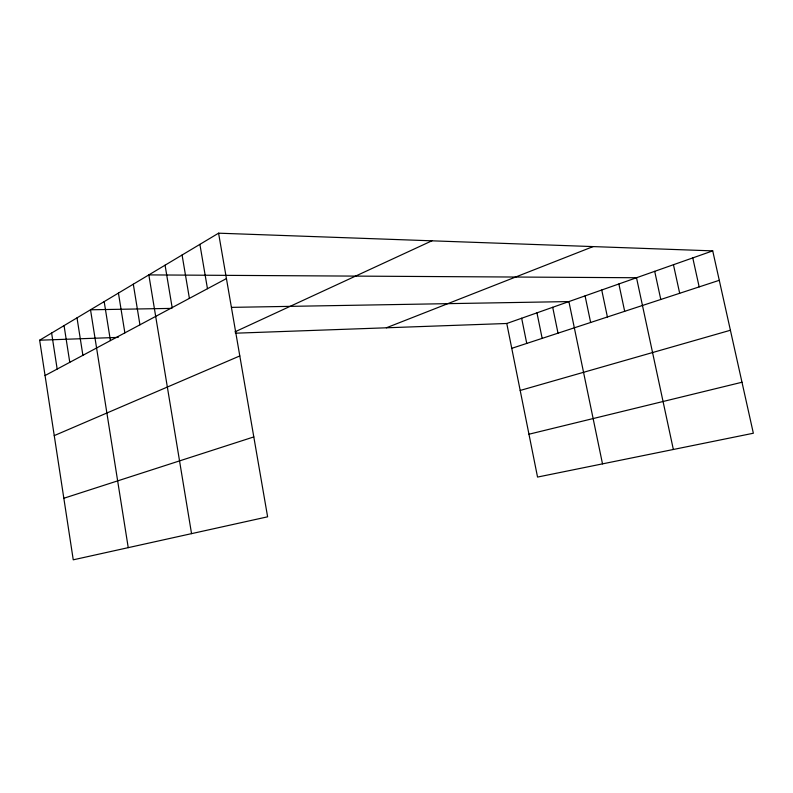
<?xml version="1.0" encoding="UTF-8"?>
<svg xmlns="http://www.w3.org/2000/svg" width="793" height="793" viewBox="0 0 793 793"><rect width="100%" height="100%" fill="white"/><g stroke="black" fill="none" stroke-linecap="round" stroke-linejoin="round"><path stroke-width="1.19" d="M218.581 233.182L267.618 516.808L73.253 559.818L39.65 340.207L218.581 233.182L712.719 250.875L753.35 433.236L537.545 477.069L506.777 323.485L235.412 333.199M45.052 375.545L226.431 278.571M234.946 331.851L431.907 240.814M54.241 435.615L239.803 355.938M386.36 327.796L593.114 246.593M506.777 323.485L712.719 250.875M511.753 348.335L719.281 280.306M63.827 498.262L253.81 436.923M520.188 390.453L730.403 330.255M528.961 434.217L741.99 382.246M39.65 340.207L118.246 337.392M171.853 308.388L90.521 309.785L128.238 547.646M231.477 307.367L568.898 301.578L602.511 463.875M692.775 257.903L699.168 286.897M673.445 264.723L679.68 293.281M654.701 271.325L660.787 299.476M673.346 449.482L636.511 277.738L148.836 274.903L191.549 533.639M618.867 283.963L624.676 311.312M601.728 290L607.408 316.972M585.075 295.868L590.636 322.473M552.701 307.287L558.014 333.169M536.96 312.839L542.154 338.363M521.655 318.231L526.74 343.419M199.895 244.363L207.469 288.711M182.083 255.019L189.398 298.366M165.073 265.179L172.15 307.585M133.303 284.191L139.935 324.813M118.435 293.083L124.868 332.872M104.18 301.608L110.425 340.594M77.01 317.864L82.898 355.314M64.055 325.606L69.774 362.332M51.614 333.05L57.165 369.072"/></g></svg>
